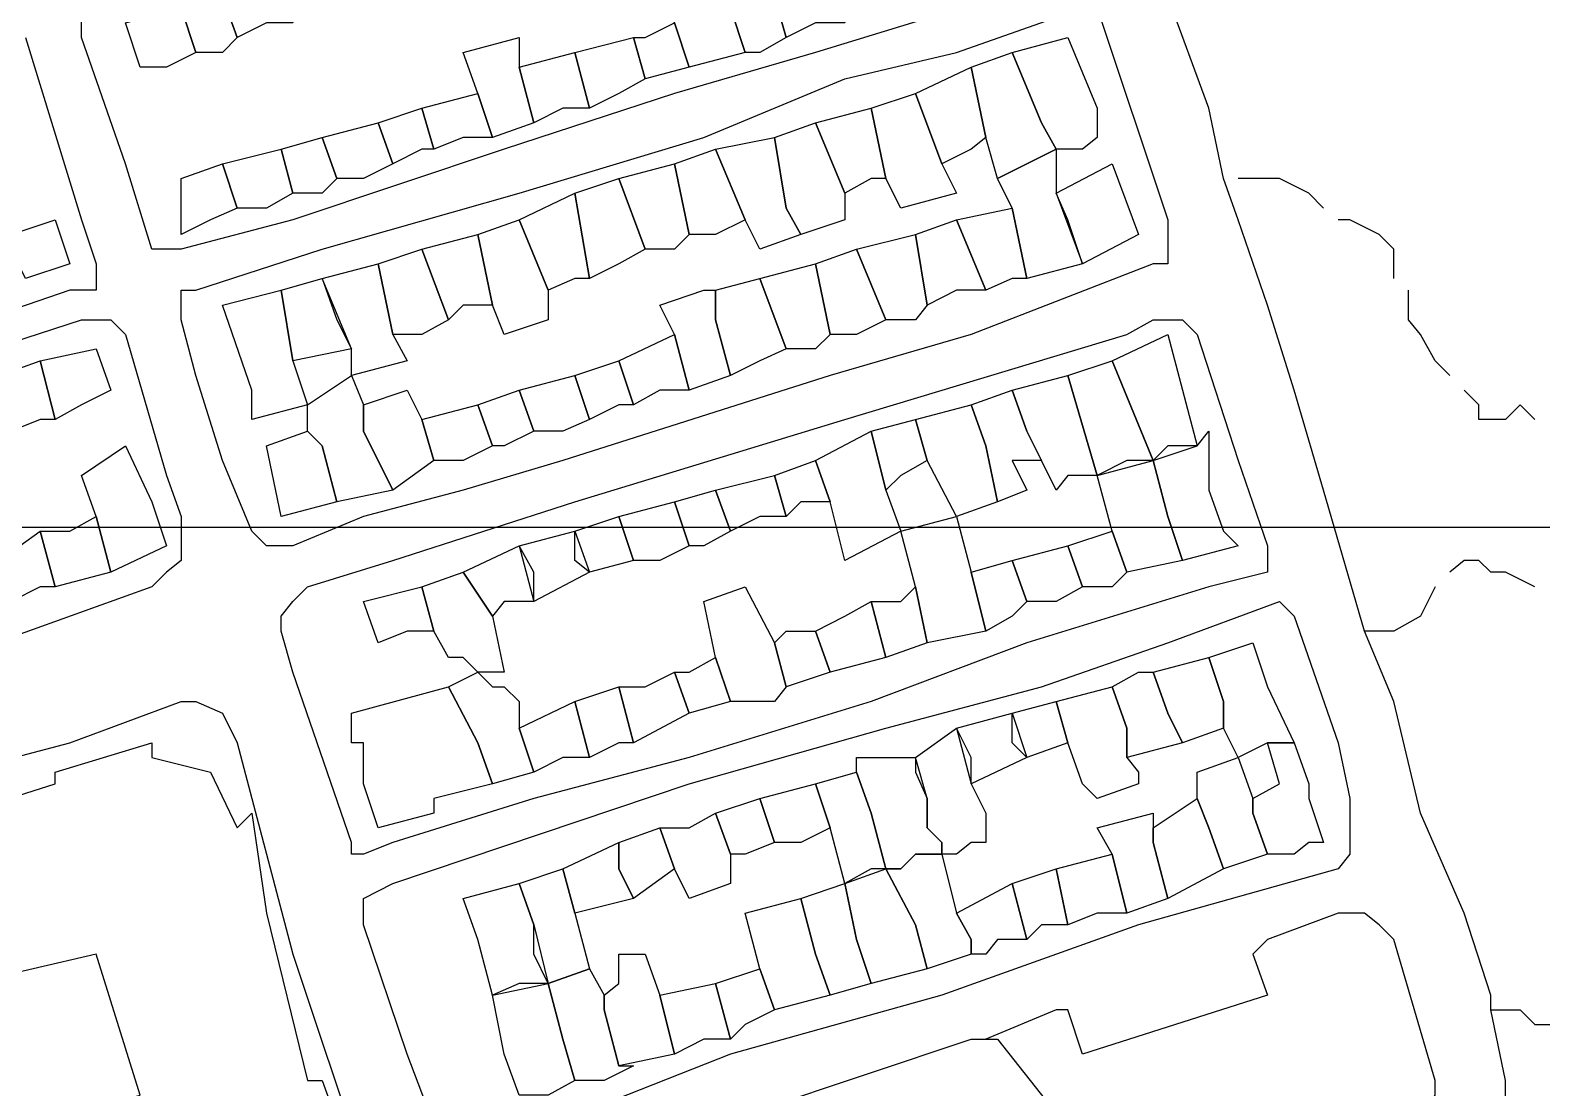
# Model space of a CAD drawing. Header units: millimetres. Extents: x -3588 to 75209, y -3737 to 38254.
# Drawn here: x 18836.6 to 18981.9, y 33801.1 to 33902.7 of the extents above; entities that cross this region are included whole.
import ezdxf

# ---------------------------------------------------------------- set-up
doc = ezdxf.new("R2010")
doc.units = ezdxf.units.MM
doc.layers.add('P', color=253, linetype='Continuous')

msp = doc.modelspace()

# ---------------------------------------------------------------- linework, layer by layer
msp.add_lwpolyline([(18769.536, 33854.934), (20358.747, 33854.934), (20358.747, 33039.938), (18769.536, 33039.938)], close=True)
at = {"layer": 'P'}
for points in [[(18849.713, 33881.664), (18848.305, 33881.664), (18845.76, 33889.842), (18841.519, 33901.989), (18841.519, 33903.397), (18841.519, 33904.805), (18844.352, 33905.926), (18863.268, 33911.575), (18881.048, 33916.936), (18895.724, 33920.889), (18929.603, 33931.9), (18931.012, 33931.9), (18937.781, 33910.167), (18937.781, 33908.758), (18929.603, 33905.926), (18912.095, 33900.564), (18898.54, 33896.611), (18882.168, 33891.25), (18861.844, 33884.481), (18851.121, 33881.664), (18849.713, 33881.664)], [(18951.336, 33888.434), (18949.928, 33895.203), (18945.975, 33905.926), (18940.614, 33922.313), (18939.19, 33929.083)], [(18903.917, 33904.805), (18905.326, 33900.564), (18899.965, 33899.156), (18898.54, 33903.397), (18897.132, 33908.758), (18901.373, 33910.167), (18903.917, 33904.805)], [(18859.315, 33903.397), (18856.482, 33901.989), (18855.074, 33905.926), (18860.723, 33907.35), (18861.844, 33903.397), (18859.315, 33903.397)], [(18912.095, 33903.397), (18909.279, 33901.989), (18908.142, 33905.926), (18913.504, 33907.35), (18914.912, 33903.397), (18912.095, 33903.397)], [(18849.713, 33899.156), (18847.168, 33899.156), (18845.76, 33903.397), (18851.121, 33904.805), (18852.53, 33900.564), (18849.713, 33899.156)], [(18855.074, 33900.564), (18852.53, 33900.564), (18851.121, 33904.805), (18855.074, 33905.926), (18856.482, 33901.989), (18855.074, 33900.564)], [(18859.315, 33853.145), (18857.891, 33854.554), (18855.074, 33861.339), (18852.53, 33869.517), (18851.121, 33874.878), (18851.121, 33876.287), (18851.121, 33877.711), (18852.53, 33877.711), (18864.676, 33881.664), (18883.593, 33887.025), (18901.373, 33892.386), (18914.912, 33898.036), (18925.651, 33900.564), (18937.781, 33904.805)], [(18939.19, 33904.805), (18945.975, 33884.481), (18945.975, 33883.072), (18945.975, 33880.24), (18944.567, 33880.24), (18927.059, 33873.47), (18913.504, 33869.517), (18887.818, 33861.339), (18878.216, 33858.507), (18868.629, 33855.962), (18861.844, 33853.145), (18860.723, 33853.145), (18859.315, 33853.145)], [(18906.734, 33900.564), (18905.326, 33900.564), (18903.917, 33904.805), (18908.142, 33905.926), (18909.279, 33901.989), (18906.734, 33900.564)], [(18895.724, 33901.989), (18898.54, 33903.397), (18899.965, 33899.156), (18895.724, 33898.036), (18894.587, 33901.989), (18895.724, 33901.989)], [(18836.158, 33901.989), (18841.519, 33884.481), (18842.943, 33880.24), (18842.943, 33878.831), (18842.943, 33877.711), (18840.399, 33877.711), (18827.98, 33873.47)], [(18883.593, 33899.156), (18885.001, 33893.795), (18881.048, 33892.386), (18879.64, 33896.611), (18878.216, 33900.564), (18883.593, 33901.989), (18883.593, 33899.156)], [(18893.179, 33896.611), (18890.362, 33895.203), (18888.954, 33900.564), (18894.587, 33901.989), (18895.724, 33898.036), (18893.179, 33896.611)], [(18937.781, 33891.25), (18935.237, 33891.25), (18933.828, 33893.795), (18931.012, 33900.564), (18936.373, 33901.989), (18939.19, 33895.203), (18939.19, 33892.386), (18937.781, 33891.25)], [(18887.818, 33895.203), (18885.001, 33893.795), (18883.593, 33899.156), (18888.954, 33900.564), (18890.362, 33895.203), (18887.818, 33895.203)], [(18933.828, 33893.795), (18935.237, 33891.25), (18929.603, 33888.434), (18928.467, 33892.386), (18927.059, 33899.156), (18931.012, 33900.564), (18933.828, 33893.795)], [(18927.059, 33891.25), (18924.242, 33889.842), (18921.698, 33896.611), (18927.059, 33899.156), (18928.467, 33892.386), (18927.059, 33891.25)], [(18878.216, 33892.386), (18875.399, 33891.25), (18874.263, 33895.203), (18879.64, 33896.611), (18881.048, 33892.386), (18878.216, 33892.386)], [(18924.242, 33889.842), (18925.651, 33887.025), (18920.289, 33885.601), (18918.865, 33888.434), (18917.457, 33895.203), (18921.698, 33896.611), (18924.242, 33889.842)], [(18874.263, 33891.25), (18871.446, 33889.842), (18870.038, 33893.795), (18874.263, 33895.203), (18875.399, 33891.25), (18874.263, 33891.25)], [(18917.457, 33888.434), (18914.912, 33887.025), (18912.095, 33893.795), (18917.457, 33895.203), (18918.865, 33888.434), (18917.457, 33888.434)], [(18868.629, 33888.434), (18866.085, 33888.434), (18864.676, 33892.386), (18870.038, 33893.795), (18871.446, 33889.842), (18868.629, 33888.434)], [(18914.912, 33887.025), (18914.912, 33884.481), (18910.687, 33883.072), (18909.279, 33885.601), (18908.142, 33892.386), (18912.095, 33893.795), (18914.912, 33887.025)], [(18864.676, 33887.025), (18861.844, 33887.025), (18860.723, 33891.25), (18864.676, 33892.386), (18866.085, 33888.434), (18864.676, 33887.025)], [(18909.279, 33885.601), (18910.687, 33883.072), (18906.734, 33881.664), (18905.326, 33884.481), (18902.493, 33891.25), (18908.142, 33892.386), (18909.279, 33885.601)], [(18859.315, 33885.601), (18856.482, 33885.601), (18855.074, 33889.842), (18860.723, 33891.25), (18861.844, 33887.025), (18859.315, 33885.601)], [(18902.493, 33883.072), (18899.965, 33883.072), (18898.54, 33889.842), (18902.493, 33891.25), (18905.326, 33884.481), (18902.493, 33883.072)], [(18935.237, 33887.025), (18937.781, 33880.24), (18932.42, 33878.831), (18931.012, 33885.601), (18929.603, 33888.434), (18935.237, 33891.25), (18935.237, 33887.025)], [(18853.938, 33884.481), (18851.121, 33883.072), (18851.121, 33888.434), (18855.074, 33889.842), (18856.482, 33885.601), (18853.938, 33884.481)], [(18898.54, 33881.664), (18895.724, 33881.664), (18893.179, 33888.434), (18898.54, 33889.842), (18899.965, 33883.072), (18898.54, 33881.664)], [(18936.373, 33884.481), (18935.237, 33887.025), (18940.614, 33889.842), (18943.143, 33883.072), (18937.781, 33880.24), (18936.373, 33884.481)], [(18893.179, 33880.24), (18890.362, 33878.831), (18888.954, 33887.025), (18893.179, 33888.434), (18895.724, 33881.664), (18893.179, 33880.24)], [(18964.892, 33844.951), (18960.939, 33858.507), (18958.106, 33868.109), (18955.561, 33876.287), (18952.745, 33884.481), (18951.336, 33888.434)], [(18960.939, 33885.601), (18959.514, 33887.025), (18956.698, 33888.434), (18955.561, 33888.434), (18954.153, 33888.434), (18952.745, 33888.434)], [(18888.954, 33878.831), (18886.409, 33877.711), (18883.593, 33884.481), (18888.954, 33887.025), (18890.362, 33878.831), (18888.954, 33878.831)], [(18834.749, 33881.664), (18834.749, 33883.072), (18838.99, 33884.481), (18840.399, 33880.24), (18836.158, 33878.831), (18834.749, 33881.664)], [(18881.048, 33876.287), (18879.64, 33883.072), (18883.593, 33884.481), (18886.409, 33877.711), (18886.409, 33874.878), (18882.168, 33873.47), (18881.048, 33876.287)], [(18925.651, 33877.711), (18922.818, 33876.287), (18921.698, 33883.072), (18925.651, 33884.481), (18928.467, 33877.711), (18925.651, 33877.711)], [(18931.012, 33878.831), (18928.467, 33877.711), (18925.651, 33884.481), (18931.012, 33885.601), (18932.42, 33878.831), (18931.012, 33878.831)], [(18967.708, 33878.831), (18967.708, 33881.664), (18966.3, 33883.072), (18963.467, 33884.481), (18962.347, 33884.481)], [(18878.216, 33876.287), (18876.807, 33874.878), (18874.263, 33881.664), (18879.64, 33883.072), (18881.048, 33876.287), (18878.216, 33876.287)], [(18921.698, 33874.878), (18918.865, 33874.878), (18916.048, 33881.664), (18921.698, 33883.072), (18922.818, 33876.287), (18921.698, 33874.878)], [(18874.263, 33873.47), (18871.446, 33873.47), (18870.038, 33880.24), (18874.263, 33881.664), (18876.807, 33874.878), (18874.263, 33873.47)], [(18916.048, 33873.47), (18913.504, 33873.47), (18912.095, 33880.24), (18916.048, 33881.664), (18918.865, 33874.878), (18916.048, 33873.47)], [(18871.446, 33873.47), (18872.854, 33870.925), (18867.493, 33869.517), (18867.493, 33872.062), (18864.676, 33878.831), (18870.038, 33880.24), (18871.446, 33873.47)], [(18912.095, 33872.062), (18909.279, 33872.062), (18906.734, 33878.831), (18912.095, 33880.24), (18913.504, 33873.47), (18912.095, 33872.062)], [(18866.085, 33874.878), (18867.493, 33872.062), (18861.844, 33870.925), (18860.723, 33877.711), (18864.676, 33878.831), (18866.085, 33874.878)], [(18906.734, 33870.925), (18903.917, 33869.517), (18902.493, 33874.878), (18902.493, 33877.711), (18906.734, 33878.831), (18909.279, 33872.062), (18906.734, 33870.925)], [(18861.844, 33870.925), (18863.268, 33866.7), (18857.891, 33865.276), (18857.891, 33868.109), (18855.074, 33876.287), (18860.723, 33877.711), (18861.844, 33870.925)], [(18902.493, 33877.711), (18902.493, 33874.878), (18903.917, 33869.517), (18899.965, 33868.109), (18898.54, 33873.47), (18897.132, 33876.287), (18901.373, 33877.711), (18902.493, 33877.711)], [(18973.07, 33869.517), (18971.661, 33870.925), (18970.253, 33873.47), (18969.117, 33874.878), (18969.117, 33877.711)], [(18829.388, 33870.925), (18841.519, 33874.878), (18844.352, 33874.878), (18845.76, 33873.47), (18849.713, 33859.915), (18851.121, 33855.962), (18851.121, 33854.554), (18851.121, 33853.145), (18851.121, 33851.737), (18849.713, 33850.601), (18848.305, 33849.192), (18825.435, 33841.015)], [(18897.132, 33868.109), (18894.587, 33866.7), (18893.179, 33870.925), (18898.54, 33873.47), (18899.965, 33868.109), (18897.132, 33868.109)], [(18945.975, 33862.748), (18944.567, 33861.339), (18940.614, 33870.925), (18945.975, 33873.47), (18948.792, 33862.748), (18945.975, 33862.748)], [(18841.519, 33866.7), (18838.99, 33865.276), (18837.566, 33870.925), (18842.943, 33872.062), (18844.352, 33868.109), (18841.519, 33866.7)], [(18837.566, 33865.276), (18834.749, 33864.156), (18833.613, 33869.517), (18837.566, 33870.925), (18838.99, 33865.276), (18837.566, 33865.276)], [(18893.179, 33866.7), (18890.362, 33865.276), (18888.954, 33869.517), (18893.179, 33870.925), (18894.587, 33866.7), (18893.179, 33866.7)], [(18942.022, 33861.339), (18939.19, 33859.915), (18936.373, 33869.517), (18940.614, 33870.925), (18944.567, 33861.339), (18942.022, 33861.339)], [(18868.629, 33866.7), (18868.629, 33864.156), (18871.446, 33858.507), (18866.085, 33857.386), (18864.676, 33862.748), (18863.268, 33864.156), (18863.268, 33866.7), (18867.493, 33869.517), (18868.629, 33866.7)], [(18887.818, 33864.156), (18885.001, 33864.156), (18883.593, 33868.109), (18888.954, 33869.517), (18890.362, 33865.276), (18887.818, 33864.156)], [(18936.373, 33859.915), (18935.237, 33858.507), (18933.828, 33861.339), (18932.42, 33864.156), (18931.012, 33868.109), (18936.373, 33869.517), (18939.19, 33859.915), (18936.373, 33859.915)], [(18874.263, 33865.276), (18875.399, 33861.339), (18871.446, 33858.507), (18868.629, 33864.156), (18868.629, 33866.7), (18872.854, 33868.109), (18874.263, 33865.276)], [(18882.168, 33862.748), (18881.048, 33862.748), (18879.64, 33866.7), (18883.593, 33868.109), (18885.001, 33864.156), (18882.168, 33862.748)], [(18932.42, 33861.339), (18931.012, 33861.339), (18932.42, 33858.507), (18929.603, 33857.386), (18928.467, 33862.748), (18927.059, 33866.7), (18931.012, 33868.109), (18932.42, 33864.156), (18933.828, 33861.339), (18932.42, 33861.339)], [(18981.263, 33865.276), (18979.839, 33866.7), (18978.431, 33865.276), (18977.022, 33865.276), (18975.886, 33865.276), (18975.886, 33866.7), (18974.478, 33868.109)], [(18878.216, 33861.339), (18875.399, 33861.339), (18874.263, 33865.276), (18879.64, 33866.7), (18881.048, 33862.748), (18878.216, 33861.339)], [(18928.467, 33862.748), (18929.603, 33857.386), (18925.651, 33855.962), (18922.818, 33861.339), (18921.698, 33865.276), (18927.059, 33866.7), (18928.467, 33862.748)], [(18864.676, 33862.748), (18866.085, 33857.386), (18860.723, 33855.962), (18859.315, 33862.748), (18863.268, 33864.156), (18864.676, 33862.748)], [(18913.504, 33857.386), (18912.095, 33861.339), (18917.457, 33864.156), (18918.865, 33858.507), (18920.289, 33854.554), (18914.912, 33851.737), (18913.504, 33857.386)], [(18920.289, 33859.915), (18918.865, 33858.507), (18917.457, 33864.156), (18921.698, 33865.276), (18922.818, 33861.339), (18920.289, 33859.915)], [(18949.928, 33858.507), (18951.336, 33854.554), (18952.745, 33853.145), (18947.384, 33851.737), (18945.975, 33855.962), (18944.567, 33861.339), (18948.792, 33862.748), (18949.928, 33864.156), (18949.928, 33859.915), (18949.928, 33858.507)], [(18842.943, 33855.962), (18841.519, 33859.915), (18845.76, 33862.748), (18848.305, 33857.386), (18849.713, 33853.145), (18844.352, 33850.601), (18842.943, 33855.962)], [(18910.687, 33857.386), (18909.279, 33855.962), (18908.142, 33859.915), (18912.095, 33861.339), (18913.504, 33857.386), (18910.687, 33857.386)], [(18945.975, 33855.962), (18947.384, 33851.737), (18942.022, 33850.601), (18940.614, 33854.554), (18939.19, 33859.915), (18944.567, 33861.339), (18945.975, 33855.962)], [(18906.734, 33855.962), (18903.917, 33854.554), (18902.493, 33858.507), (18908.142, 33859.915), (18909.279, 33855.962), (18906.734, 33855.962)], [(18901.373, 33853.145), (18899.965, 33853.145), (18898.54, 33857.386), (18902.493, 33858.507), (18903.917, 33854.554), (18901.373, 33853.145)], [(18897.132, 33851.737), (18894.587, 33851.737), (18893.179, 33855.962), (18898.54, 33857.386), (18899.965, 33853.145), (18897.132, 33851.737)], [(18840.399, 33854.554), (18842.943, 33855.962), (18844.352, 33850.601), (18838.99, 33849.192), (18837.566, 33854.554), (18840.399, 33854.554)], [(18888.954, 33851.737), (18888.954, 33854.554), (18893.179, 33855.962), (18894.587, 33851.737), (18890.362, 33850.601), (18888.954, 33851.737)], [(18921.698, 33849.192), (18920.289, 33854.554), (18925.651, 33855.962), (18927.059, 33850.601), (18928.467, 33844.951), (18922.818, 33843.831), (18921.698, 33849.192)], [(18837.566, 33849.192), (18834.749, 33847.784), (18833.613, 33851.737), (18837.566, 33854.554), (18838.99, 33849.192), (18837.566, 33849.192)], [(18885.001, 33850.601), (18883.593, 33853.145), (18888.954, 33854.554), (18890.362, 33850.601), (18885.001, 33847.784), (18885.001, 33850.601)], [(18940.614, 33849.192), (18937.781, 33849.192), (18936.373, 33853.145), (18940.614, 33854.554), (18942.022, 33850.601), (18940.614, 33849.192)], [(18882.168, 33847.784), (18881.048, 33846.376), (18878.216, 33850.601), (18883.593, 33853.145), (18885.001, 33847.784), (18882.168, 33847.784)], [(18935.237, 33847.784), (18932.42, 33847.784), (18931.012, 33851.737), (18936.373, 33853.145), (18937.781, 33849.192), (18935.237, 33847.784)], [(18931.012, 33846.376), (18928.467, 33844.951), (18927.059, 33850.601), (18931.012, 33851.737), (18932.42, 33847.784), (18931.012, 33846.376)], [(18981.263, 33849.192), (18978.431, 33850.601), (18977.022, 33850.601), (18975.886, 33851.737), (18974.478, 33851.737), (18973.07, 33850.601)], [(18881.048, 33846.376), (18882.168, 33841.015), (18879.64, 33841.015), (18878.216, 33842.423), (18876.807, 33842.423), (18875.399, 33844.951), (18874.263, 33849.192), (18878.216, 33850.601), (18881.048, 33846.376)], [(18872.854, 33844.951), (18870.038, 33843.831), (18868.629, 33847.784), (18874.263, 33849.192), (18875.399, 33844.951), (18872.854, 33844.951)], [(18908.142, 33838.182), (18906.734, 33838.182), (18903.917, 33838.182), (18902.493, 33842.423), (18901.373, 33847.784), (18905.326, 33849.192), (18908.142, 33843.831), (18909.279, 33839.59), (18908.142, 33838.182)], [(18920.289, 33847.784), (18921.698, 33849.192), (18922.818, 33843.831), (18918.865, 33842.423), (18917.457, 33847.784), (18920.289, 33847.784)], [(18971.661, 33849.192), (18970.253, 33846.376), (18967.708, 33844.951), (18964.892, 33844.951)], [(18914.912, 33846.376), (18917.457, 33847.784), (18918.865, 33842.423), (18913.504, 33841.015), (18912.095, 33844.951), (18914.912, 33846.376)], [(18909.279, 33844.951), (18912.095, 33844.951), (18913.504, 33841.015), (18909.279, 33839.59), (18908.142, 33843.831), (18909.279, 33844.951)], [(18956.698, 33834.229), (18955.561, 33834.229), (18952.745, 33832.821), (18951.336, 33835.637), (18951.336, 33838.182), (18949.928, 33842.423), (18954.153, 33843.831), (18955.561, 33839.59), (18958.106, 33834.229), (18956.698, 33834.229)], [(18899.965, 33841.015), (18902.493, 33842.423), (18903.917, 33838.182), (18899.965, 33837.062), (18898.54, 33841.015), (18899.965, 33841.015)], [(18945.975, 33837.062), (18944.567, 33841.015), (18949.928, 33842.423), (18951.336, 33838.182), (18951.336, 33835.637), (18947.384, 33834.229), (18945.975, 33837.062)], [(18883.593, 33838.182), (18883.593, 33835.637), (18885.001, 33831.412), (18881.048, 33830.276), (18879.64, 33834.229), (18876.807, 33839.59), (18879.64, 33841.015), (18881.048, 33839.59), (18882.168, 33839.59), (18883.593, 33838.182)], [(18895.724, 33839.59), (18898.54, 33841.015), (18899.965, 33837.062), (18894.587, 33834.229), (18893.179, 33839.59), (18895.724, 33839.59)], [(18943.143, 33841.015), (18944.567, 33841.015), (18945.975, 33837.062), (18947.384, 33834.229), (18942.022, 33832.821), (18942.022, 33835.637), (18940.614, 33839.59), (18943.143, 33841.015)], [(18879.64, 33834.229), (18881.048, 33830.276), (18875.399, 33828.868), (18875.399, 33827.459), (18870.038, 33826.051), (18868.629, 33830.276), (18868.629, 33834.229), (18867.493, 33834.229), (18867.493, 33837.062), (18876.807, 33839.59), (18879.64, 33834.229)], [(18893.179, 33834.229), (18890.362, 33832.821), (18888.954, 33838.182), (18893.179, 33839.59), (18894.587, 33834.229), (18893.179, 33834.229)], [(18942.022, 33832.821), (18943.143, 33831.412), (18943.143, 33830.276), (18939.19, 33828.868), (18937.781, 33830.276), (18936.373, 33834.229), (18935.237, 33838.182), (18940.614, 33839.59), (18942.022, 33835.637), (18942.022, 33832.821)], [(18887.818, 33832.821), (18885.001, 33831.412), (18883.593, 33835.637), (18888.954, 33838.182), (18890.362, 33832.821), (18887.818, 33832.821)], [(18931.012, 33834.229), (18931.012, 33837.062), (18935.237, 33838.182), (18936.373, 33834.229), (18932.42, 33832.821), (18931.012, 33834.229)], [(18927.059, 33832.821), (18925.651, 33835.637), (18931.012, 33837.062), (18932.42, 33832.821), (18927.059, 33830.276), (18927.059, 33832.821)], [(18790.147, 33819.265), (18820.074, 33828.868), (18840.399, 33834.229)], [(18910.687, 33824.627), (18908.142, 33824.627), (18906.734, 33828.868), (18912.095, 33830.276), (18913.504, 33826.051), (18910.687, 33824.627)]]:
    msp.add_lwpolyline(points, dxfattribs=at)
at = {"layer": 'P', "color": 254}
for points in [[(18868.629, 33823.506), (18867.493, 33823.506), (18867.493, 33824.627), (18861.844, 33841.015), (18860.723, 33844.951), (18860.723, 33846.376), (18861.844, 33847.784), (18863.268, 33849.192), (18871.446, 33851.737), (18888.954, 33857.386), (18914.912, 33865.276), (18942.022, 33873.47), (18944.567, 33874.878), (18947.384, 33874.878), (18948.792, 33873.47), (18952.745, 33861.339), (18955.561, 33853.145), (18955.561, 33851.737), (18955.561, 33850.601), (18949.928, 33849.192), (18932.42, 33843.831), (18917.457, 33838.182), (18899.965, 33832.821), (18885.001, 33828.868), (18871.446, 33824.627), (18868.629, 33823.506)], [(18875.399, 33797.532), (18872.854, 33804.302), (18868.629, 33816.737), (18868.629, 33817.857), (18868.629, 33819.265), (18871.446, 33820.69), (18899.965, 33830.276), (18918.865, 33835.637), (18933.828, 33839.59), (18945.975, 33843.831), (18956.698, 33847.784), (18958.106, 33846.376), (18962.347, 33834.229), (18963.467, 33828.868), (18963.467, 33827.459), (18963.467, 33824.627), (18963.467, 33823.506), (18962.347, 33822.098), (18943.143, 33816.737), (18924.242, 33809.951), (18903.917, 33804.302), (18890.362, 33798.941)], [(18977.022, 33808.543), (18977.022, 33809.951), (18974.478, 33817.857), (18970.253, 33827.459), (18967.708, 33838.182), (18964.892, 33844.951)], [(18840.399, 33834.229), (18851.121, 33838.182), (18852.53, 33838.182), (18855.074, 33837.062), (18856.482, 33834.229), (18861.844, 33813.904), (18868.629, 33793.58), (18864.676, 33792.171)], [(18927.059, 33830.276), (18928.467, 33827.459), (18928.467, 33824.627), (18927.059, 33824.627), (18925.651, 33823.506), (18924.242, 33823.506), (18924.242, 33824.627), (18922.818, 33826.051), (18922.818, 33828.868), (18921.698, 33832.821), (18925.651, 33835.637), (18927.059, 33830.276)], [(18784.786, 33812.496), (18785.906, 33813.904), (18796.917, 33811.088), (18798.341, 33813.904), (18814.425, 33819.265), (18813.288, 33822.098), (18838.99, 33830.276), (18838.99, 33831.412), (18848.305, 33834.229), (18848.305, 33832.821), (18853.938, 33831.412), (18856.482, 33826.051), (18857.891, 33827.459), (18859.315, 33817.857), (18863.268, 33801.773), (18864.676, 33801.773), (18868.629, 33790.763)], [(18958.106, 33823.506), (18955.561, 33823.506), (18954.153, 33827.459), (18954.153, 33828.868), (18956.698, 33830.276), (18955.561, 33834.229), (18958.106, 33834.229), (18959.514, 33830.276), (18959.514, 33828.868), (18960.939, 33824.627), (18959.514, 33824.627), (18958.106, 33823.506)], [(18921.698, 33831.412), (18922.818, 33828.868), (18922.818, 33826.051), (18924.242, 33824.627), (18924.242, 33823.506), (18921.698, 33823.506), (18920.289, 33822.098), (18918.865, 33822.098), (18917.457, 33827.459), (18916.048, 33831.412), (18916.048, 33832.821), (18918.865, 33832.821), (18920.289, 33832.821), (18921.698, 33832.821), (18921.698, 33831.412)], [(18954.153, 33828.868), (18954.153, 33827.459), (18955.561, 33823.506), (18951.336, 33822.098), (18949.928, 33826.051), (18948.792, 33828.868), (18948.792, 33831.412), (18952.745, 33832.821), (18954.153, 33828.868)], [(18917.457, 33822.098), (18914.912, 33820.69), (18913.504, 33826.051), (18912.095, 33830.276), (18916.048, 33831.412), (18917.457, 33827.459), (18918.865, 33822.098), (18917.457, 33822.098)], [(18905.326, 33823.506), (18903.917, 33823.506), (18902.493, 33827.459), (18906.734, 33828.868), (18908.142, 33824.627), (18905.326, 33823.506)], [(18949.928, 33826.051), (18951.336, 33822.098), (18945.975, 33819.265), (18944.567, 33824.627), (18944.567, 33826.051), (18948.792, 33828.868), (18949.928, 33826.051)], [(18893.179, 33822.098), (18893.179, 33824.627), (18897.132, 33826.051), (18898.54, 33822.098), (18894.587, 33819.265), (18893.179, 33822.098)], [(18899.965, 33826.051), (18902.493, 33827.459), (18903.917, 33823.506), (18903.917, 33820.69), (18899.965, 33819.265), (18898.54, 33822.098), (18897.132, 33826.051), (18899.965, 33826.051)], [(18944.567, 33826.051), (18944.567, 33824.627), (18945.975, 33819.265), (18942.022, 33817.857), (18940.614, 33823.506), (18939.19, 33826.051), (18944.567, 33827.459), (18944.567, 33826.051)], [(18893.179, 33822.098), (18894.587, 33819.265), (18888.954, 33817.857), (18887.818, 33822.098), (18893.179, 33824.627), (18893.179, 33822.098)], [(18925.651, 33817.857), (18927.059, 33815.313), (18927.059, 33813.904), (18922.818, 33812.496), (18921.698, 33816.737), (18918.865, 33822.098), (18920.289, 33822.098), (18921.698, 33823.506), (18924.242, 33823.506), (18925.651, 33817.857)], [(18939.19, 33817.857), (18936.373, 33816.737), (18935.237, 33822.098), (18940.614, 33823.506), (18942.022, 33817.857), (18939.19, 33817.857)], [(18885.001, 33813.904), (18885.001, 33816.737), (18883.593, 33820.69), (18887.818, 33822.098), (18888.954, 33817.857), (18890.362, 33812.496), (18886.409, 33811.088), (18885.001, 33813.904)], [(18916.048, 33815.313), (18914.912, 33820.69), (18918.865, 33822.098), (18921.698, 33816.737), (18922.818, 33812.496), (18917.457, 33811.088), (18916.048, 33815.313)], [(18933.828, 33816.737), (18932.42, 33815.313), (18931.012, 33820.69), (18935.237, 33822.098), (18936.373, 33816.737), (18933.828, 33816.737)], [(18883.593, 33811.088), (18881.048, 33809.951), (18879.64, 33815.313), (18878.216, 33819.265), (18883.593, 33820.69), (18885.001, 33816.737), (18886.409, 33811.088), (18883.593, 33811.088)], [(18916.048, 33815.313), (18917.457, 33811.088), (18913.504, 33809.951), (18912.095, 33813.904), (18910.687, 33819.265), (18914.912, 33820.69), (18916.048, 33815.313)], [(18929.603, 33815.313), (18928.467, 33813.904), (18927.059, 33813.904), (18927.059, 33815.313), (18925.651, 33817.857), (18931.012, 33820.69), (18932.42, 33815.313), (18929.603, 33815.313)], [(18906.734, 33812.496), (18905.326, 33817.857), (18910.687, 33819.265), (18912.095, 33813.904), (18913.504, 33809.951), (18908.142, 33808.543), (18906.734, 33812.496)], [(18955.561, 33770.438), (18958.106, 33774.663), (18962.347, 33782.857), (18967.708, 33793.58), (18971.661, 33800.365), (18971.661, 33801.773), (18967.708, 33815.313), (18966.3, 33816.737), (18964.892, 33817.857), (18962.347, 33817.857), (18955.561, 33815.313), (18954.153, 33813.904), (18955.561, 33809.951), (18937.781, 33804.302), (18936.373, 33808.543), (18935.237, 33808.543), (18928.467, 33805.726)], [(18830.797, 33811.088), (18818.666, 33807.135), (18821.194, 33796.412), (18824.027, 33796.412), (18825.435, 33794.988), (18847.168, 33800.365), (18842.943, 33813.904), (18830.797, 33811.088)], [(18891.771, 33808.543), (18891.771, 33809.951), (18893.179, 33811.088), (18893.179, 33813.904), (18895.724, 33813.904), (18897.132, 33809.951), (18898.54, 33804.302), (18893.179, 33803.182), (18891.771, 33808.543)], [(18891.771, 33801.773), (18888.954, 33801.773), (18887.818, 33805.726), (18886.409, 33811.088), (18890.362, 33812.496), (18891.771, 33809.951), (18891.771, 33808.543), (18893.179, 33803.182), (18894.587, 33803.182), (18891.771, 33801.773)], [(18905.326, 33807.135), (18903.917, 33805.726), (18902.493, 33811.088), (18906.734, 33812.496), (18908.142, 33808.543), (18905.326, 33807.135)], [(18886.409, 33800.365), (18883.593, 33800.365), (18882.168, 33804.302), (18881.048, 33809.951), (18886.409, 33811.088), (18887.818, 33805.726), (18888.954, 33801.773), (18886.409, 33800.365)], [(18901.373, 33805.726), (18898.54, 33804.302), (18897.132, 33809.951), (18902.493, 33811.088), (18903.917, 33805.726), (18901.373, 33805.726)], [(18959.514, 33751.522), (18967.708, 33766.485), (18967.708, 33767.894), (18963.467, 33769.302), (18963.467, 33770.438), (18966.3, 33776.087), (18973.07, 33789.627), (18978.431, 33797.532), (18978.431, 33798.941), (18978.431, 33800.365), (18978.431, 33801.773), (18977.022, 33808.543)], [(18977.022, 33808.543), (18979.839, 33808.543), (18981.263, 33807.135), (18983.792, 33807.135)], [(18944.567, 33750.113), (18944.567, 33748.977), (18943.143, 33747.569), (18942.022, 33748.977), (18940.614, 33751.522), (18932.42, 33762.532), (18913.504, 33783.977), (18906.734, 33793.58), (18902.493, 33797.532), (18903.917, 33798.941), (18906.734, 33798.941), (18927.059, 33805.726), (18928.467, 33805.726), (18929.603, 33805.726), (18944.567, 33786.81), (18955.561, 33771.846), (18955.561, 33770.438), (18955.561, 33769.302), (18949.928, 33758.291), (18945.975, 33751.522), (18944.567, 33750.113)]]:
    msp.add_lwpolyline(points, dxfattribs=at)

doc.saveas('drawing.dxf')
